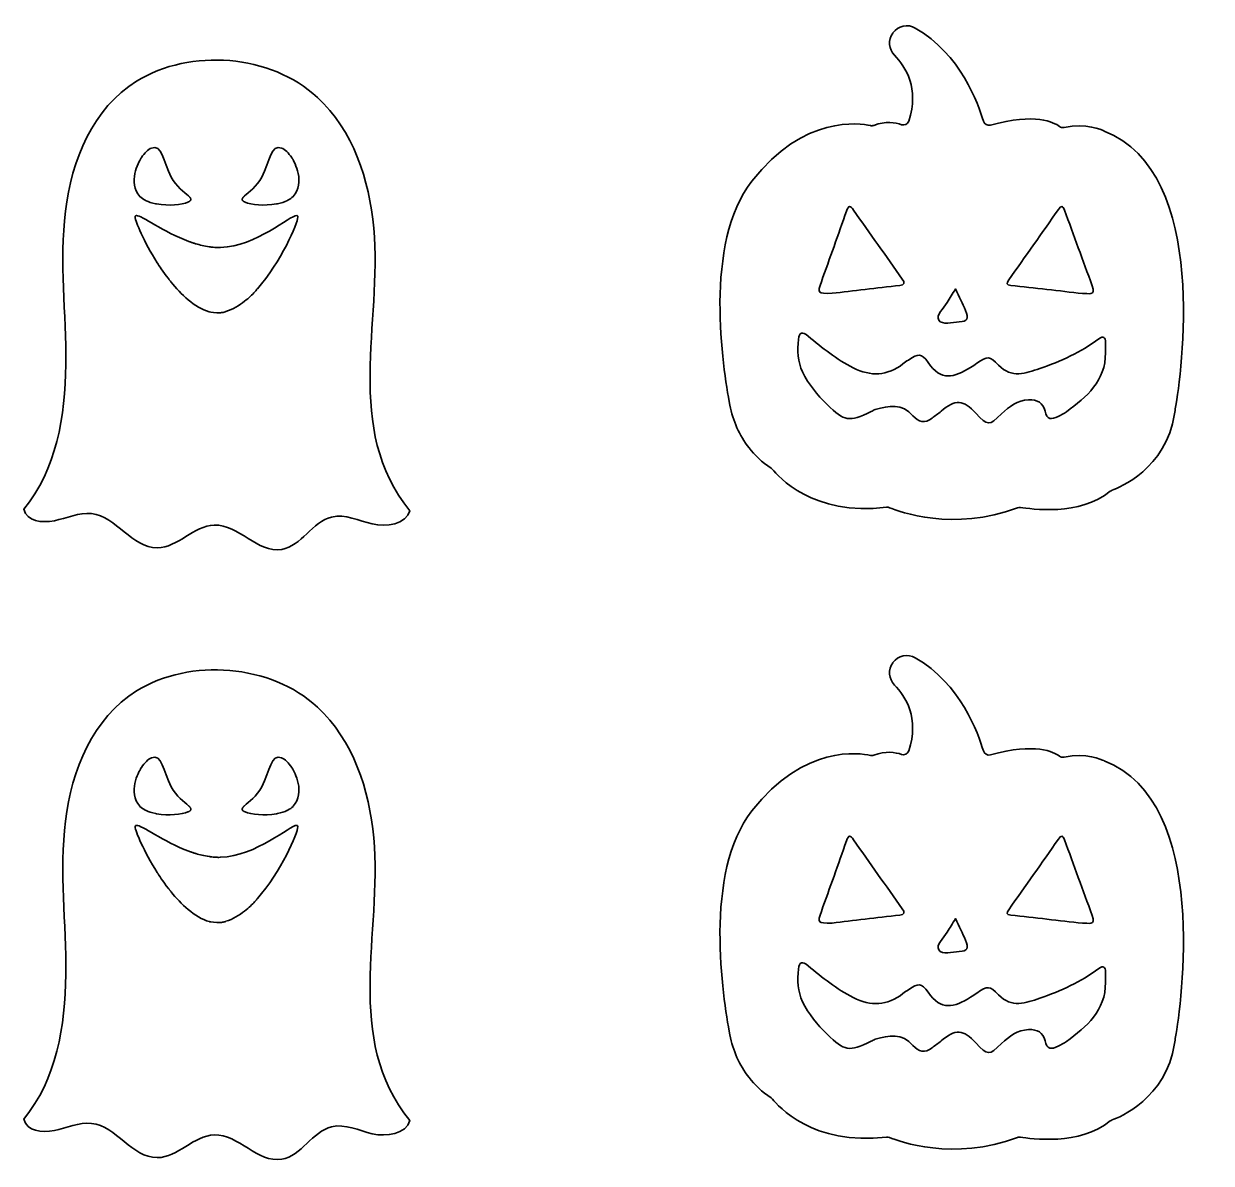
# Model space of a CAD drawing. Extents: x -548 to 1326, y -1211 to 374.
# Drawn here: x 747 to 1326, y -866 to -311 of the extents above; entities that cross this region are included whole.
import ezdxf

# ---------------------------------------------------------------- set-up
doc = ezdxf.new("R2010")
doc.units = 0
doc.header["$MEASUREMENT"] = 0
doc.layers.add('Layer 1', color=7, linetype='Continuous', lineweight=0)

msp = doc.modelspace()

# ---------------------------------------------------------------- linework, layer by layer
at = {"layer": 'Layer 1', "color": 39, "lineweight": 35, "true_color": 0x603814}
for points, knots in [([(1273.41, -363.08), (1273.34, -363.05), (1273.27, -363.02), (1273.2, -362.99), (1272.27, -362.53), (1264.76, -359.05), (1253.86, -361.32), (1253.07, -361.48), (1252.25, -361.29), (1251.61, -360.8), (1248.95, -358.77), (1239.95, -354.1), (1218.06, -360.18), (1216.58, -360.59), (1215.05, -359.73), (1214.62, -358.26), (1212.23, -350.06), (1203.45, -325.37), (1181.47, -312.91), (1177.77, -310.81), (1173.09, -311.81), (1170.59, -315.24), (1170.59, -315.24), (1170.49, -315.37), (1170.49, -315.37), (1168.07, -318.69), (1168.44, -323.26), (1171.32, -326.18), (1176.74, -331.7), (1183.55, -342.34), (1178.26, -358.17), (1177.76, -359.65), (1176.16, -360.46), (1174.68, -359.95), (1171.91, -358.98), (1167.06, -358.06), (1161.24, -360.31), (1160.72, -360.51), (1160.15, -360.56), (1159.59, -360.43), (1154.54, -359.29), (1127.26, -354.99), (1101.93, -387.39), (1078.32, -417.58), (1087.66, -478.09), (1091.22, -496.54), (1092.67, -504.08), (1095.81, -511.22), (1100.53, -517.29), (1103.27, -520.81), (1106.8, -524.35), (1111.28, -527.18), (1111.55, -527.35), (1111.79, -527.56), (1111.99, -527.81), (1114.33, -530.77), (1131.53, -550.7), (1167.49, -546.24), (1167.98, -546.18), (1168.47, -546.25), (1168.93, -546.44), (1173.44, -548.31), (1200.05, -558.28), (1231.24, -546.43), (1231.71, -546.25), (1232.22, -546.2), (1232.72, -546.28), (1237.27, -547.08), (1261.76, -550.63), (1276.38, -538.44), (1276.63, -538.22), (1276.91, -538.06), (1277.22, -537.94), (1280.73, -536.68), (1303.55, -527.47), (1307.65, -500.77), (1307.82, -499.67), (1307.99, -498.56), (1308.17, -497.46), (1310.6, -483.14), (1325.53, -383.16), (1273.41, -363.08)], [0, 0, 0, 0, 1, 1, 1, 2, 2, 2, 3, 3, 3, 4, 4, 4, 5, 5, 5, 6, 6, 6, 7, 7, 7, 8, 8, 8, 9, 9, 9, 10, 10, 10, 11, 11, 11, 12, 12, 12, 13, 13, 13, 14, 14, 14, 15, 15, 15, 16, 16, 16, 17, 17, 17, 18, 18, 18, 19, 19, 19, 20, 20, 20, 21, 21, 21, 22, 22, 22, 23, 23, 23, 24, 24, 24, 25, 25, 25, 26, 26, 26, 27, 27, 27, 27]), ([(917.81, -410.32), (915.66, -386.78), (907.75, -362.71), (890.41, -346.65), (867.78, -325.68), (828.55, -322.61), (802.4, -338.75), (781.19, -351.84), (770.63, -377.36), (767.71, -402.12), (764.79, -426.86), (768.15, -451.89), (767.94, -476.81), (767.72, -501.73), (763.33, -527.98), (747.45, -547.18), (748.87, -553.19), (756.28, -553.93), (762.34, -552.76), (768.4, -551.6), (774.28, -548.57), (780.41, -549.28), (792.6, -550.69), (800.18, -566.04), (812.45, -565.97), (822.53, -565.91), (830.1, -555.2), (840.18, -554.9), (852.05, -554.54), (861.3, -568.71), (873.02, -566.74), (882.68, -565.12), (887.81, -553.28), (897.33, -550.96), (903.92, -549.35), (910.55, -552.76), (917.14, -554.36), (923.73, -555.97), (933.68, -554.49), (935.35, -547.91), (902.99, -507.98), (922.07, -456.78), (917.81, -410.32)], [0, 0, 0, 0, 1, 1, 1, 2, 2, 2, 3, 3, 3, 4, 4, 4, 5, 5, 5, 6, 6, 6, 7, 7, 7, 8, 8, 8, 9, 9, 9, 10, 10, 10, 11, 11, 11, 12, 12, 12, 13, 13, 13, 14, 14, 14, 14]), ([(804.49, -376.34), (804.52, -376.3), (804.54, -376.26), (804.56, -376.23), (804.59, -376.19), (804.61, -376.16), (804.63, -376.13), (804.68, -376.04), (804.71, -375.99), (804.71, -375.99), (806.23, -373.71), (808.01, -371.99), (809.65, -371.32), (814.6, -369.27), (815.38, -377.66), (819.29, -385.48), (821.61, -390.1), (825.73, -392.81), (827.71, -394.67), (827.75, -394.71), (827.79, -394.75), (827.83, -394.79), (827.88, -394.84), (827.93, -394.89), (827.98, -394.94), (828.02, -394.98), (828.05, -395.02), (828.09, -395.06), (828.14, -395.1), (828.18, -395.15), (828.22, -395.19), (828.25, -395.23), (828.28, -395.27), (828.31, -395.31), (828.36, -395.35), (828.39, -395.4), (828.42, -395.44), (828.45, -395.48), (828.48, -395.51), (828.5, -395.55), (828.54, -395.61), (828.58, -395.66), (828.62, -395.72), (828.63, -395.75), (828.65, -395.78), (828.66, -395.81), (828.69, -395.87), (828.72, -395.93), (828.74, -395.99), (828.75, -396.01), (828.76, -396.04), (828.77, -396.07), (828.78, -396.11), (828.79, -396.16), (828.8, -396.2), (828.8, -396.23), (828.8, -396.26), (828.81, -396.28), (828.81, -396.33), (828.81, -396.37), (828.8, -396.41), (828.8, -396.44), (828.8, -396.47), (828.8, -396.49), (828.79, -396.54), (828.77, -396.59), (828.75, -396.63), (828.75, -396.65), (828.74, -396.67), (828.74, -396.69), (828.71, -396.75), (828.67, -396.82), (828.62, -396.88), (828.6, -396.9), (828.59, -396.91), (828.58, -396.93), (828.54, -396.98), (828.49, -397.02), (828.44, -397.07), (828.42, -397.09), (828.39, -397.11), (828.36, -397.13), (828.31, -397.17), (828.26, -397.22), (828.19, -397.25), (828.17, -397.27), (828.14, -397.3), (828.09, -397.33), (828.02, -397.37), (827.95, -397.41), (827.87, -397.45), (827.84, -397.46), (827.82, -397.48), (827.76, -397.51), (827.64, -397.57), (827.52, -397.62), (827.38, -397.68), (824.53, -398.85), (817.97, -399.62), (812.15, -398.57), (812.14, -398.57), (812.14, -398.57), (812.12, -398.57), (812.06, -398.56), (812, -398.54), (811.94, -398.53), (811.9, -398.52), (811.86, -398.52), (811.82, -398.51), (811.79, -398.5), (811.78, -398.5), (811.76, -398.49), (811.74, -398.49), (811.72, -398.49), (811.7, -398.49), (809.72, -398.07), (808.19, -397.53), (807.03, -396.99), (806.96, -396.96), (806.89, -396.93), (806.82, -396.9), (806.74, -396.86), (806.67, -396.82), (806.59, -396.78), (805.62, -396.28), (804.74, -395.67), (804, -394.96), (803.99, -394.95), (803.98, -394.94), (803.98, -394.94), (803.97, -394.93), (803.97, -394.93), (803.97, -394.93), (803.96, -394.93), (803.96, -394.93), (803.96, -394.92), (797.99, -387.96), (803.31, -378.3), (804.49, -376.34)], [0, 0, 0, 0, 1, 1, 1, 2, 2, 2, 3, 3, 3, 4, 4, 4, 5, 5, 5, 6, 6, 6, 7, 7, 7, 8, 8, 8, 9, 9, 9, 10, 10, 10, 11, 11, 11, 12, 12, 12, 13, 13, 13, 14, 14, 14, 15, 15, 15, 16, 16, 16, 17, 17, 17, 18, 18, 18, 19, 19, 19, 20, 20, 20, 21, 21, 21, 22, 22, 22, 23, 23, 23, 24, 24, 24, 25, 25, 25, 26, 26, 26, 27, 27, 27, 28, 28, 28, 29, 29, 29, 30, 30, 30, 31, 31, 31, 32, 32, 32, 33, 33, 33, 34, 34, 34, 35, 35, 35, 36, 36, 36, 37, 37, 37, 38, 38, 38, 39, 39, 39, 40, 40, 40, 41, 41, 41, 42, 42, 42, 43, 43, 43, 44, 44, 44, 45, 45, 45, 46, 46, 46, 46]), ([(878.64, -394.92), (878.64, -394.93), (878.64, -394.93), (878.63, -394.93), (878.63, -394.93), (878.63, -394.93), (878.63, -394.94), (878.62, -394.94), (878.61, -394.95), (878.6, -394.96), (877.86, -395.67), (876.98, -396.28), (876.01, -396.78), (875.93, -396.82), (875.86, -396.86), (875.78, -396.9), (875.71, -396.93), (875.64, -396.96), (875.57, -396.99), (874.41, -397.53), (872.89, -398.07), (870.9, -398.49), (870.88, -398.49), (870.86, -398.49), (870.85, -398.49), (870.83, -398.5), (870.81, -398.5), (870.79, -398.51), (870.77, -398.51), (870.75, -398.52), (870.74, -398.52), (870.73, -398.52), (870.73, -398.52), (870.72, -398.52), (870.7, -398.53), (870.68, -398.53), (870.66, -398.53), (870.64, -398.54), (870.62, -398.54), (870.6, -398.54), (870.56, -398.55), (870.52, -398.56), (870.48, -398.57), (870.46, -398.57), (870.46, -398.57), (870.45, -398.57), (864.63, -399.62), (858.07, -398.85), (855.22, -397.68), (855.09, -397.62), (854.96, -397.57), (854.84, -397.51), (854.78, -397.48), (854.76, -397.46), (854.73, -397.45), (854.65, -397.41), (854.58, -397.37), (854.51, -397.33), (854.46, -397.3), (854.44, -397.27), (854.41, -397.25), (854.34, -397.22), (854.29, -397.17), (854.24, -397.13), (854.21, -397.11), (854.18, -397.09), (854.16, -397.07), (854.11, -397.02), (854.07, -396.98), (854.02, -396.93), (854.02, -396.93), (853.98, -396.88), (853.98, -396.88), (853.93, -396.82), (853.89, -396.75), (853.87, -396.69), (853.86, -396.67), (853.85, -396.65), (853.85, -396.63), (853.83, -396.59), (853.81, -396.54), (853.8, -396.49), (853.8, -396.47), (853.79, -396.44), (853.79, -396.41), (853.79, -396.37), (853.79, -396.33), (853.79, -396.28), (853.79, -396.26), (853.79, -396.23), (853.8, -396.2), (853.81, -396.16), (853.82, -396.11), (853.83, -396.07), (853.84, -396.04), (853.85, -396.01), (853.86, -395.99), (853.88, -395.93), (853.91, -395.87), (853.94, -395.81), (853.95, -395.78), (853.97, -395.75), (853.99, -395.72), (854.02, -395.66), (854.06, -395.61), (854.1, -395.55), (854.12, -395.51), (854.15, -395.48), (854.18, -395.44), (854.21, -395.4), (854.25, -395.35), (854.29, -395.31), (854.32, -395.27), (854.35, -395.23), (854.38, -395.19), (854.42, -395.15), (854.46, -395.1), (854.51, -395.06), (854.55, -395.02), (854.58, -394.98), (854.62, -394.94), (854.67, -394.89), (854.72, -394.84), (854.77, -394.79), (854.81, -394.75), (854.85, -394.71), (854.89, -394.67), (856.87, -392.81), (861, -390.1), (863.31, -385.48), (867.22, -377.66), (868, -369.27), (872.95, -371.32), (874.59, -371.99), (876.37, -373.71), (877.89, -375.99), (877.89, -375.99), (877.92, -376.04), (877.97, -376.13), (877.99, -376.16), (878.01, -376.19), (878.04, -376.23), (878.06, -376.26), (878.08, -376.3), (878.11, -376.34), (879.29, -378.3), (884.61, -387.96), (878.64, -394.92)], [0, 0, 0, 0, 1, 1, 1, 2, 2, 2, 3, 3, 3, 4, 4, 4, 5, 5, 5, 6, 6, 6, 7, 7, 7, 8, 8, 8, 9, 9, 9, 10, 10, 10, 11, 11, 11, 12, 12, 12, 13, 13, 13, 14, 14, 14, 15, 15, 15, 16, 16, 16, 17, 17, 17, 18, 18, 18, 19, 19, 19, 20, 20, 20, 21, 21, 21, 22, 22, 22, 23, 23, 23, 24, 24, 24, 25, 25, 25, 26, 26, 26, 27, 27, 27, 28, 28, 28, 29, 29, 29, 30, 30, 30, 31, 31, 31, 32, 32, 32, 33, 33, 33, 34, 34, 34, 35, 35, 35, 36, 36, 36, 37, 37, 37, 38, 38, 38, 39, 39, 39, 40, 40, 40, 41, 41, 41, 42, 42, 42, 43, 43, 43, 44, 44, 44, 45, 45, 45, 46, 46, 46, 47, 47, 47, 48, 48, 48, 49, 49, 49, 49]), ([(861.18, -439.85), (861.18, -439.85), (861.16, -439.87), (861.13, -439.91), (860.99, -440.08), (860.58, -440.59), (859.93, -441.3), (859.89, -441.34), (859.85, -441.39), (859.81, -441.43), (858.74, -442.59), (857.07, -444.26), (854.97, -445.91), (852.46, -447.89), (849.33, -449.86), (845.84, -450.93), (845.75, -451.01), (845.61, -451.08), (845.43, -451.13), (845.43, -451.13), (845.42, -451.13), (845.42, -451.13), (845.39, -451.14), (845.36, -451.15), (845.33, -451.15), (845.23, -451.18), (845.11, -451.21), (845, -451.23), (844.43, -451.37), (843.87, -451.46), (843.3, -451.53), (843.3, -451.53), (843.31, -451.48), (843.31, -451.48), (840.77, -451.68), (838.34, -451.21), (837.85, -451.11), (837.84, -451.1), (837.82, -451.1), (837.81, -451.1), (837.78, -451.09), (837.77, -451.09), (837.77, -451.09), (837.75, -451.08), (837.72, -451.08), (837.7, -451.07), (830.62, -449.04), (823.9, -442.36), (819.17, -436.57), (819.08, -436.45), (818.98, -436.33), (818.89, -436.22), (818.84, -436.16), (818.8, -436.11), (818.76, -436.05), (818.74, -436.03), (818.72, -436), (818.7, -435.98), (818.57, -435.82), (818.45, -435.66), (818.32, -435.5), (818.3, -435.48), (818.29, -435.46), (818.27, -435.43), (818.24, -435.4), (818.21, -435.36), (818.19, -435.33), (818.19, -435.33), (818.19, -435.33), (818.19, -435.33), (818.18, -435.32), (818.17, -435.31), (818.17, -435.3), (818.06, -435.17), (817.96, -435.04), (817.86, -434.91), (815.07, -431.32), (813.18, -428.33), (812.63, -427.43), (812.61, -427.4), (812.59, -427.37), (812.58, -427.34), (812.56, -427.32), (812.55, -427.29), (812.53, -427.27), (812.48, -427.19), (812.46, -427.15), (812.46, -427.15), (805.96, -416.96), (801.71, -407.01), (801.71, -404.9), (801.71, -404.85), (801.72, -404.81), (801.73, -404.77), (801.73, -404.7), (801.74, -404.63), (801.76, -404.57), (801.78, -404.54), (801.79, -404.51), (801.81, -404.49), (801.84, -404.43), (801.87, -404.39), (801.91, -404.36), (801.94, -404.33), (801.97, -404.31), (802, -404.29), (802.05, -404.26), (802.1, -404.25), (802.16, -404.23), (802.2, -404.22), (802.24, -404.21), (802.29, -404.21), (804.82, -403.98), (815.39, -412.22), (827.77, -416.8), (827.77, -416.8), (827.86, -416.83), (828.03, -416.9), (828.09, -416.92), (828.16, -416.95), (828.25, -416.98), (828.27, -416.98), (828.28, -416.99), (828.3, -416.99), (828.36, -417.02), (828.44, -417.05), (828.52, -417.07), (828.68, -417.13), (828.87, -417.19), (829.07, -417.26), (829.14, -417.29), (829.2, -417.31), (829.27, -417.33), (829.33, -417.35), (829.4, -417.37), (829.46, -417.39), (829.55, -417.42), (829.64, -417.45), (829.73, -417.48), (830.15, -417.62), (830.62, -417.76), (831.13, -417.91), (831.18, -417.93), (831.22, -417.94), (831.27, -417.95), (831.27, -417.95), (831.27, -417.96), (831.27, -417.96), (833.04, -418.47), (835.32, -419.04), (837.75, -419.4), (837.93, -419.43), (838.12, -419.46), (838.3, -419.48), (838.3, -419.48), (838.59, -419.52), (838.59, -419.52), (838.71, -419.53), (838.83, -419.55), (838.95, -419.57), (839.44, -419.62), (839.93, -419.67), (840.43, -419.71), (840.61, -419.72), (840.8, -419.73), (840.99, -419.74), (841.18, -419.75), (841.37, -419.76), (841.55, -419.76), (841.7, -419.77), (841.84, -419.77), (841.98, -419.77), (842.32, -419.78), (842.66, -419.78), (843, -419.77), (843.05, -419.77), (843.1, -419.77), (843.16, -419.77), (843.2, -419.77), (843.24, -419.76), (843.29, -419.76), (860.65, -419.26), (877.14, -404.03), (880.33, -404.21), (880.4, -404.21), (880.46, -404.23), (880.52, -404.25), (880.55, -404.25), (880.57, -404.26), (880.6, -404.28), (880.64, -404.3), (880.68, -404.33), (880.71, -404.36), (880.74, -404.39), (880.76, -404.43), (880.78, -404.47), (880.81, -404.5), (880.82, -404.53), (880.84, -404.57), (880.87, -404.67), (880.89, -404.77), (880.89, -404.9), (880.89, -407.91), (872.5, -427.03), (861.18, -439.85)], [0, 0, 0, 0, 1, 1, 1, 2, 2, 2, 3, 3, 3, 4, 4, 4, 5, 5, 5, 6, 6, 6, 7, 7, 7, 8, 8, 8, 9, 9, 9, 10, 10, 10, 11, 11, 11, 12, 12, 12, 13, 13, 13, 14, 14, 14, 15, 15, 15, 16, 16, 16, 17, 17, 17, 18, 18, 18, 19, 19, 19, 20, 20, 20, 21, 21, 21, 22, 22, 22, 23, 23, 23, 24, 24, 24, 25, 25, 25, 26, 26, 26, 27, 27, 27, 28, 28, 28, 29, 29, 29, 30, 30, 30, 31, 31, 31, 32, 32, 32, 33, 33, 33, 34, 34, 34, 35, 35, 35, 36, 36, 36, 37, 37, 37, 38, 38, 38, 39, 39, 39, 40, 40, 40, 41, 41, 41, 42, 42, 42, 43, 43, 43, 44, 44, 44, 45, 45, 45, 46, 46, 46, 47, 47, 47, 48, 48, 48, 49, 49, 49, 50, 50, 50, 51, 51, 51, 52, 52, 52, 53, 53, 53, 54, 54, 54, 55, 55, 55, 56, 56, 56, 57, 57, 57, 58, 58, 58, 59, 59, 59, 60, 60, 60, 61, 61, 61, 62, 62, 62, 63, 63, 63, 64, 64, 64, 65, 65, 65, 66, 66, 66, 67, 67, 67, 68, 68, 68, 68]), ([(1135.76, -436.4), (1139.82, -424.92), (1143.98, -413.48), (1147.97, -401.99), (1148.98, -399.09), (1149.81, -399.26), (1151.41, -401.55), (1159.29, -412.78), (1167.22, -423.97), (1175.15, -435.15), (1176.43, -436.94), (1176.19, -437.93), (1173.88, -438.2), (1162.56, -439.5), (1151.24, -440.83), (1140.94, -442.04), (1133.84, -442.21), (1133.74, -442.11), (1135.76, -436.4)], [0, 0, 0, 0, 1, 1, 1, 2, 2, 2, 3, 3, 3, 4, 4, 4, 5, 5, 5, 6, 6, 6, 6]), ([(1226.93, -435.56), (1235.03, -424.15), (1243.1, -412.71), (1251.11, -401.24), (1252.49, -399.27), (1253.31, -399.34), (1254.1, -401.55), (1258.59, -413.81), (1263.03, -426.09), (1267.58, -438.34), (1269.6, -443.81), (1265.47, -441.8), (1262.92, -442.15), (1251.42, -440.85), (1239.67, -439.51), (1227.9, -438.2), (1225.63, -437.96), (1225.82, -437.12), (1226.93, -435.56)], [0, 0, 0, 0, 1, 1, 1, 2, 2, 2, 3, 3, 3, 4, 4, 4, 5, 5, 5, 6, 6, 6, 6]), ([(1196.93, -446.52), (1198.19, -444.42), (1199.53, -442.37), (1201.08, -439.9), (1202.84, -443.72), (1204.45, -447.04), (1205.91, -450.42), (1207.57, -454.24), (1206.85, -455.8), (1202.88, -455.95), (1199.42, -456.08), (1194.59, -457.73), (1192.86, -455.06), (1191.37, -452.76), (1195.23, -449.34), (1196.93, -446.52)], [0, 0, 0, 0, 1, 1, 1, 2, 2, 2, 3, 3, 3, 4, 4, 4, 5, 5, 5, 5]), ([(1274.08, -470.97), (1274.06, -484.74), (1264.94, -492.52), (1255.02, -499.71), (1253.77, -500.62), (1252.36, -501.3), (1251, -502.03), (1247.83, -503.7), (1245.56, -503.63), (1244.64, -499.35), (1243.75, -495.26), (1240.76, -493.78), (1236.65, -493.94), (1231.11, -494.14), (1227.13, -497.16), (1223.43, -500.78), (1217.4, -506.66), (1216.62, -506.64), (1210.94, -500.44), (1204.84, -493.78), (1200.85, -493.57), (1194.02, -499.47), (1192.63, -500.67), (1191.07, -501.69), (1189.62, -502.83), (1186.11, -505.58), (1182.99, -504.67), (1180.32, -501.65), (1174.99, -495.58), (1168.57, -496.72), (1161.99, -498.66), (1161.26, -498.88), (1160.6, -499.32), (1159.91, -499.66), (1149.21, -504.86), (1146.98, -504.46), (1138.51, -496.15), (1133.74, -491.48), (1129.45, -486.47), (1126.61, -480.35), (1124.25, -475.27), (1123.95, -469.93), (1124.57, -464.5), (1124.98, -460.8), (1126.41, -460.55), (1129.32, -462.93), (1136.25, -468.59), (1143.18, -474.28), (1151.26, -478.35), (1159.76, -482.64), (1167.8, -482.3), (1175.47, -476.44), (1176.32, -475.78), (1177.18, -475.15), (1178.09, -474.55), (1182.98, -471.28), (1184.44, -471.04), (1187.67, -475.72), (1194.04, -484.98), (1200.34, -483.1), (1208.35, -478.17), (1209.4, -477.53), (1210.42, -476.82), (1211.44, -476.13), (1216.65, -472.62), (1217.64, -472.43), (1222.03, -477.03), (1228.38, -483.67), (1235.28, -481.02), (1242.07, -478.66), (1252.29, -475.12), (1262.14, -470.73), (1270.88, -464.17), (1272.98, -462.6), (1273.97, -463.54), (1274.06, -465.86), (1274.12, -467.57), (1274.08, -469.27), (1274.08, -470.97)], [0, 0, 0, 0, 1, 1, 1, 2, 2, 2, 3, 3, 3, 4, 4, 4, 5, 5, 5, 6, 6, 6, 7, 7, 7, 8, 8, 8, 9, 9, 9, 10, 10, 10, 11, 11, 11, 12, 12, 12, 13, 13, 13, 14, 14, 14, 15, 15, 15, 16, 16, 16, 17, 17, 17, 18, 18, 18, 19, 19, 19, 20, 20, 20, 21, 21, 21, 22, 22, 22, 23, 23, 23, 24, 24, 24, 25, 25, 25, 26, 26, 26, 26]), ([(1273.41, -669.66), (1273.34, -669.63), (1273.27, -669.6), (1273.2, -669.56), (1272.27, -669.1), (1264.76, -665.63), (1253.86, -667.9), (1253.07, -668.06), (1252.25, -667.87), (1251.61, -667.38), (1248.95, -665.35), (1239.95, -660.68), (1218.06, -666.75), (1216.58, -667.17), (1215.05, -666.31), (1214.62, -664.83), (1212.23, -656.64), (1203.45, -631.95), (1181.47, -619.48), (1177.77, -617.39), (1173.09, -618.38), (1170.59, -621.82), (1170.59, -621.82), (1170.49, -621.95), (1170.49, -621.95), (1168.07, -625.27), (1168.44, -629.83), (1171.32, -632.76), (1176.74, -638.28), (1183.55, -648.92), (1178.26, -664.74), (1177.76, -666.22), (1176.16, -667.04), (1174.68, -666.53), (1171.91, -665.56), (1167.06, -664.64), (1161.24, -666.89), (1160.72, -667.09), (1160.15, -667.14), (1159.59, -667.01), (1154.54, -665.87), (1127.26, -661.57), (1101.93, -693.97), (1078.32, -724.16), (1087.66, -784.67), (1091.22, -803.11), (1092.67, -810.66), (1095.81, -817.8), (1100.53, -823.87), (1103.27, -827.39), (1106.8, -830.93), (1111.28, -833.75), (1111.55, -833.92), (1111.79, -834.13), (1111.99, -834.38), (1114.33, -837.35), (1131.53, -857.28), (1167.49, -852.82), (1167.98, -852.76), (1168.47, -852.83), (1168.93, -853.02), (1173.44, -854.89), (1200.05, -864.85), (1231.24, -853.01), (1231.71, -852.83), (1232.22, -852.77), (1232.72, -852.86), (1237.27, -853.65), (1261.76, -857.21), (1276.38, -845.01), (1276.63, -844.8), (1276.91, -844.63), (1277.22, -844.52), (1280.73, -843.26), (1303.55, -834.05), (1307.65, -807.35), (1307.82, -806.25), (1307.99, -805.14), (1308.17, -804.04), (1310.6, -789.72), (1325.53, -689.74), (1273.41, -669.66)], [0, 0, 0, 0, 1, 1, 1, 2, 2, 2, 3, 3, 3, 4, 4, 4, 5, 5, 5, 6, 6, 6, 7, 7, 7, 8, 8, 8, 9, 9, 9, 10, 10, 10, 11, 11, 11, 12, 12, 12, 13, 13, 13, 14, 14, 14, 15, 15, 15, 16, 16, 16, 17, 17, 17, 18, 18, 18, 19, 19, 19, 20, 20, 20, 21, 21, 21, 22, 22, 22, 23, 23, 23, 24, 24, 24, 25, 25, 25, 26, 26, 26, 27, 27, 27, 27]), ([(917.81, -707.2), (915.66, -683.66), (907.75, -659.59), (890.41, -643.52), (867.78, -622.56), (828.55, -619.49), (802.4, -635.63), (781.19, -648.71), (770.63, -674.24), (767.71, -698.99), (764.79, -723.74), (768.15, -748.77), (767.94, -773.69), (767.72, -798.61), (763.33, -824.85), (747.45, -844.06), (748.87, -850.07), (756.28, -850.8), (762.34, -849.64), (768.4, -848.47), (774.28, -845.45), (780.41, -846.16), (792.6, -847.57), (800.18, -862.91), (812.45, -862.84), (822.53, -862.79), (830.1, -852.08), (840.18, -851.77), (852.05, -851.41), (861.3, -865.59), (873.02, -863.62), (882.68, -861.99), (887.81, -850.16), (897.33, -847.83), (903.92, -846.22), (910.55, -849.63), (917.14, -851.24), (923.73, -852.84), (933.68, -851.36), (935.35, -844.79), (902.99, -804.85), (922.07, -753.66), (917.81, -707.2)], [0, 0, 0, 0, 1, 1, 1, 2, 2, 2, 3, 3, 3, 4, 4, 4, 5, 5, 5, 6, 6, 6, 7, 7, 7, 8, 8, 8, 9, 9, 9, 10, 10, 10, 11, 11, 11, 12, 12, 12, 13, 13, 13, 14, 14, 14, 14]), ([(804.49, -673.22), (804.52, -673.18), (804.54, -673.14), (804.56, -673.11), (804.59, -673.07), (804.61, -673.03), (804.63, -673), (804.68, -672.91), (804.71, -672.87), (804.71, -672.87), (806.23, -670.59), (808.01, -668.87), (809.65, -668.19), (814.6, -666.15), (815.38, -674.53), (819.29, -682.36), (821.61, -686.98), (825.73, -689.69), (827.71, -691.55), (827.75, -691.59), (827.79, -691.63), (827.83, -691.67), (827.88, -691.72), (827.93, -691.77), (827.98, -691.81), (828.02, -691.85), (828.05, -691.9), (828.09, -691.93), (828.14, -691.98), (828.18, -692.02), (828.22, -692.07), (828.25, -692.1), (828.28, -692.15), (828.31, -692.18), (828.36, -692.23), (828.39, -692.27), (828.42, -692.32), (828.45, -692.35), (828.48, -692.39), (828.5, -692.42), (828.54, -692.48), (828.58, -692.54), (828.62, -692.6), (828.63, -692.63), (828.65, -692.66), (828.66, -692.69), (828.69, -692.75), (828.72, -692.8), (828.74, -692.86), (828.75, -692.89), (828.76, -692.92), (828.77, -692.95), (828.78, -692.99), (828.79, -693.04), (828.8, -693.08), (828.8, -693.1), (828.8, -693.14), (828.81, -693.16), (828.81, -693.2), (828.81, -693.25), (828.8, -693.29), (828.8, -693.31), (828.8, -693.34), (828.8, -693.37), (828.79, -693.41), (828.77, -693.46), (828.75, -693.51), (828.75, -693.53), (828.74, -693.55), (828.74, -693.57), (828.71, -693.63), (828.67, -693.69), (828.62, -693.76), (828.6, -693.77), (828.59, -693.79), (828.58, -693.8), (828.54, -693.85), (828.49, -693.9), (828.44, -693.95), (828.42, -693.96), (828.39, -693.98), (828.36, -694.01), (828.31, -694.05), (828.26, -694.09), (828.19, -694.13), (828.17, -694.15), (828.14, -694.17), (828.09, -694.2), (828.02, -694.24), (827.95, -694.28), (827.87, -694.32), (827.84, -694.34), (827.82, -694.36), (827.76, -694.38), (827.64, -694.44), (827.52, -694.5), (827.38, -694.56), (824.53, -695.73), (817.97, -696.49), (812.15, -695.45), (812.14, -695.45), (812.14, -695.44), (812.12, -695.44), (812.06, -695.43), (812, -695.42), (811.94, -695.41), (811.9, -695.4), (811.86, -695.39), (811.82, -695.38), (811.79, -695.38), (811.78, -695.38), (811.76, -695.37), (811.74, -695.37), (811.72, -695.36), (811.7, -695.36), (809.72, -694.95), (808.19, -694.41), (807.03, -693.87), (806.96, -693.84), (806.89, -693.8), (806.82, -693.77), (806.74, -693.74), (806.67, -693.69), (806.59, -693.66), (805.62, -693.15), (804.74, -692.55), (804, -691.83), (803.99, -691.82), (803.98, -691.82), (803.98, -691.81), (803.97, -691.81), (803.97, -691.8), (803.97, -691.8), (803.96, -691.8), (803.96, -691.8), (803.96, -691.8), (797.99, -684.84), (803.31, -675.18), (804.49, -673.22)], [0, 0, 0, 0, 1, 1, 1, 2, 2, 2, 3, 3, 3, 4, 4, 4, 5, 5, 5, 6, 6, 6, 7, 7, 7, 8, 8, 8, 9, 9, 9, 10, 10, 10, 11, 11, 11, 12, 12, 12, 13, 13, 13, 14, 14, 14, 15, 15, 15, 16, 16, 16, 17, 17, 17, 18, 18, 18, 19, 19, 19, 20, 20, 20, 21, 21, 21, 22, 22, 22, 23, 23, 23, 24, 24, 24, 25, 25, 25, 26, 26, 26, 27, 27, 27, 28, 28, 28, 29, 29, 29, 30, 30, 30, 31, 31, 31, 32, 32, 32, 33, 33, 33, 34, 34, 34, 35, 35, 35, 36, 36, 36, 37, 37, 37, 38, 38, 38, 39, 39, 39, 40, 40, 40, 41, 41, 41, 42, 42, 42, 43, 43, 43, 44, 44, 44, 45, 45, 45, 46, 46, 46, 46]), ([(878.64, -691.8), (878.64, -691.8), (878.64, -691.8), (878.63, -691.8), (878.63, -691.8), (878.63, -691.81), (878.63, -691.81), (878.62, -691.82), (878.61, -691.82), (878.6, -691.83), (877.86, -692.55), (876.98, -693.15), (876.01, -693.66), (875.93, -693.69), (875.86, -693.74), (875.78, -693.77), (875.71, -693.8), (875.64, -693.84), (875.57, -693.87), (874.41, -694.41), (872.89, -694.95), (870.9, -695.36), (870.88, -695.36), (870.86, -695.37), (870.85, -695.37), (870.83, -695.38), (870.81, -695.38), (870.79, -695.38), (870.77, -695.39), (870.75, -695.39), (870.74, -695.39), (870.73, -695.4), (870.73, -695.4), (870.72, -695.4), (870.7, -695.4), (870.68, -695.41), (870.66, -695.41), (870.64, -695.41), (870.62, -695.42), (870.6, -695.42), (870.56, -695.43), (870.52, -695.44), (870.48, -695.44), (870.46, -695.44), (870.46, -695.45), (870.45, -695.45), (864.63, -696.49), (858.07, -695.73), (855.22, -694.56), (855.09, -694.5), (854.96, -694.44), (854.84, -694.38), (854.78, -694.36), (854.76, -694.34), (854.73, -694.32), (854.65, -694.28), (854.58, -694.24), (854.51, -694.2), (854.46, -694.17), (854.44, -694.15), (854.41, -694.13), (854.34, -694.09), (854.29, -694.05), (854.24, -694.01), (854.21, -693.98), (854.18, -693.96), (854.16, -693.95), (854.11, -693.9), (854.07, -693.85), (854.02, -693.8), (854.02, -693.8), (853.98, -693.76), (853.98, -693.76), (853.93, -693.69), (853.89, -693.63), (853.87, -693.57), (853.86, -693.55), (853.85, -693.53), (853.85, -693.51), (853.83, -693.46), (853.81, -693.41), (853.8, -693.37), (853.8, -693.34), (853.79, -693.31), (853.79, -693.29), (853.79, -693.25), (853.79, -693.2), (853.79, -693.16), (853.79, -693.14), (853.79, -693.1), (853.8, -693.08), (853.81, -693.04), (853.82, -692.99), (853.83, -692.95), (853.84, -692.92), (853.85, -692.89), (853.86, -692.86), (853.88, -692.8), (853.91, -692.75), (853.94, -692.69), (853.95, -692.66), (853.97, -692.63), (853.99, -692.6), (854.02, -692.54), (854.06, -692.48), (854.1, -692.42), (854.12, -692.39), (854.15, -692.35), (854.18, -692.32), (854.21, -692.27), (854.25, -692.23), (854.29, -692.18), (854.32, -692.15), (854.35, -692.1), (854.38, -692.07), (854.42, -692.02), (854.46, -691.98), (854.51, -691.93), (854.55, -691.9), (854.58, -691.85), (854.62, -691.81), (854.67, -691.77), (854.72, -691.72), (854.77, -691.67), (854.81, -691.63), (854.85, -691.59), (854.89, -691.55), (856.87, -689.69), (861, -686.98), (863.31, -682.36), (867.22, -674.53), (868, -666.15), (872.95, -668.19), (874.59, -668.87), (876.37, -670.59), (877.89, -672.87), (877.89, -672.87), (877.92, -672.91), (877.97, -673), (877.99, -673.03), (878.01, -673.07), (878.04, -673.11), (878.06, -673.14), (878.08, -673.18), (878.11, -673.22), (879.29, -675.18), (884.61, -684.84), (878.64, -691.8)], [0, 0, 0, 0, 1, 1, 1, 2, 2, 2, 3, 3, 3, 4, 4, 4, 5, 5, 5, 6, 6, 6, 7, 7, 7, 8, 8, 8, 9, 9, 9, 10, 10, 10, 11, 11, 11, 12, 12, 12, 13, 13, 13, 14, 14, 14, 15, 15, 15, 16, 16, 16, 17, 17, 17, 18, 18, 18, 19, 19, 19, 20, 20, 20, 21, 21, 21, 22, 22, 22, 23, 23, 23, 24, 24, 24, 25, 25, 25, 26, 26, 26, 27, 27, 27, 28, 28, 28, 29, 29, 29, 30, 30, 30, 31, 31, 31, 32, 32, 32, 33, 33, 33, 34, 34, 34, 35, 35, 35, 36, 36, 36, 37, 37, 37, 38, 38, 38, 39, 39, 39, 40, 40, 40, 41, 41, 41, 42, 42, 42, 43, 43, 43, 44, 44, 44, 45, 45, 45, 46, 46, 46, 47, 47, 47, 48, 48, 48, 49, 49, 49, 49]), ([(861.18, -736.73), (861.18, -736.73), (861.16, -736.75), (861.13, -736.79), (860.99, -736.96), (860.58, -737.47), (859.93, -738.18), (859.89, -738.22), (859.85, -738.26), (859.81, -738.3), (858.74, -739.47), (857.07, -741.13), (854.97, -742.79), (852.46, -744.77), (849.33, -746.73), (845.84, -747.8), (845.75, -747.89), (845.61, -747.95), (845.43, -748), (845.43, -748), (845.42, -748.01), (845.42, -748.01), (845.39, -748.01), (845.36, -748.02), (845.33, -748.03), (845.23, -748.06), (845.11, -748.09), (845, -748.11), (844.43, -748.24), (843.87, -748.34), (843.3, -748.41), (843.3, -748.41), (843.31, -748.35), (843.31, -748.35), (840.77, -748.56), (838.34, -748.09), (837.85, -747.98), (837.84, -747.98), (837.82, -747.97), (837.81, -747.97), (837.78, -747.97), (837.77, -747.96), (837.77, -747.96), (837.75, -747.96), (837.72, -747.95), (837.7, -747.94), (830.62, -745.92), (823.9, -739.23), (819.17, -733.44), (819.08, -733.32), (818.98, -733.21), (818.89, -733.09), (818.84, -733.03), (818.8, -732.98), (818.76, -732.93), (818.74, -732.9), (818.72, -732.88), (818.7, -732.86), (818.57, -732.7), (818.45, -732.54), (818.32, -732.37), (818.3, -732.35), (818.29, -732.33), (818.27, -732.31), (818.24, -732.27), (818.21, -732.24), (818.19, -732.2), (818.19, -732.2), (818.19, -732.2), (818.19, -732.2), (818.18, -732.19), (818.17, -732.19), (818.17, -732.17), (818.06, -732.05), (817.96, -731.92), (817.86, -731.79), (815.07, -728.2), (813.18, -725.21), (812.63, -724.3), (812.61, -724.27), (812.59, -724.24), (812.58, -724.22), (812.56, -724.19), (812.55, -724.17), (812.53, -724.15), (812.48, -724.06), (812.46, -724.02), (812.46, -724.02), (805.96, -713.84), (801.71, -703.88), (801.71, -701.78), (801.71, -701.73), (801.72, -701.69), (801.73, -701.65), (801.73, -701.58), (801.74, -701.51), (801.76, -701.45), (801.78, -701.42), (801.79, -701.39), (801.81, -701.36), (801.84, -701.31), (801.87, -701.27), (801.91, -701.23), (801.94, -701.21), (801.97, -701.18), (802, -701.17), (802.05, -701.14), (802.1, -701.12), (802.16, -701.11), (802.2, -701.1), (802.24, -701.08), (802.29, -701.08), (804.82, -700.86), (815.39, -709.1), (827.77, -713.67), (827.77, -713.67), (827.86, -713.71), (828.03, -713.77), (828.09, -713.8), (828.16, -713.82), (828.25, -713.85), (828.27, -713.86), (828.28, -713.86), (828.3, -713.87), (828.36, -713.89), (828.44, -713.92), (828.52, -713.95), (828.68, -714.01), (828.87, -714.07), (829.07, -714.14), (829.14, -714.16), (829.2, -714.18), (829.27, -714.21), (829.33, -714.23), (829.4, -714.25), (829.46, -714.27), (829.55, -714.3), (829.64, -714.33), (829.73, -714.36), (830.15, -714.49), (830.62, -714.64), (831.13, -714.79), (831.18, -714.8), (831.22, -714.82), (831.27, -714.83), (831.27, -714.83), (831.27, -714.83), (831.27, -714.83), (833.04, -715.35), (835.32, -715.92), (837.75, -716.28), (837.93, -716.31), (838.12, -716.34), (838.3, -716.36), (838.3, -716.36), (838.59, -716.4), (838.59, -716.4), (838.71, -716.41), (838.83, -716.43), (838.95, -716.44), (839.44, -716.5), (839.93, -716.55), (840.43, -716.58), (840.61, -716.59), (840.8, -716.61), (840.99, -716.62), (841.18, -716.63), (841.37, -716.64), (841.55, -716.64), (841.7, -716.64), (841.84, -716.65), (841.98, -716.65), (842.32, -716.66), (842.66, -716.66), (843, -716.64), (843.05, -716.64), (843.1, -716.64), (843.16, -716.64), (843.2, -716.64), (843.24, -716.64), (843.29, -716.64), (860.65, -716.14), (877.14, -700.91), (880.33, -701.08), (880.4, -701.09), (880.46, -701.1), (880.52, -701.12), (880.55, -701.13), (880.57, -701.14), (880.6, -701.15), (880.64, -701.18), (880.68, -701.2), (880.71, -701.24), (880.74, -701.27), (880.76, -701.31), (880.78, -701.34), (880.81, -701.38), (880.82, -701.41), (880.84, -701.45), (880.87, -701.54), (880.89, -701.65), (880.89, -701.78), (880.89, -704.79), (872.5, -723.9), (861.18, -736.73)], [0, 0, 0, 0, 1, 1, 1, 2, 2, 2, 3, 3, 3, 4, 4, 4, 5, 5, 5, 6, 6, 6, 7, 7, 7, 8, 8, 8, 9, 9, 9, 10, 10, 10, 11, 11, 11, 12, 12, 12, 13, 13, 13, 14, 14, 14, 15, 15, 15, 16, 16, 16, 17, 17, 17, 18, 18, 18, 19, 19, 19, 20, 20, 20, 21, 21, 21, 22, 22, 22, 23, 23, 23, 24, 24, 24, 25, 25, 25, 26, 26, 26, 27, 27, 27, 28, 28, 28, 29, 29, 29, 30, 30, 30, 31, 31, 31, 32, 32, 32, 33, 33, 33, 34, 34, 34, 35, 35, 35, 36, 36, 36, 37, 37, 37, 38, 38, 38, 39, 39, 39, 40, 40, 40, 41, 41, 41, 42, 42, 42, 43, 43, 43, 44, 44, 44, 45, 45, 45, 46, 46, 46, 47, 47, 47, 48, 48, 48, 49, 49, 49, 50, 50, 50, 51, 51, 51, 52, 52, 52, 53, 53, 53, 54, 54, 54, 55, 55, 55, 56, 56, 56, 57, 57, 57, 58, 58, 58, 59, 59, 59, 60, 60, 60, 61, 61, 61, 62, 62, 62, 63, 63, 63, 64, 64, 64, 65, 65, 65, 66, 66, 66, 67, 67, 67, 68, 68, 68, 68]), ([(1135.76, -742.97), (1139.82, -731.5), (1143.98, -720.06), (1147.97, -708.57), (1148.98, -705.67), (1149.81, -705.84), (1151.41, -708.13), (1159.29, -719.36), (1167.22, -730.55), (1175.15, -741.73), (1176.43, -743.52), (1176.19, -744.51), (1173.88, -744.78), (1162.56, -746.08), (1151.24, -747.41), (1140.94, -748.62), (1133.84, -748.78), (1133.74, -748.69), (1135.76, -742.97)], [0, 0, 0, 0, 1, 1, 1, 2, 2, 2, 3, 3, 3, 4, 4, 4, 5, 5, 5, 6, 6, 6, 6]), ([(1226.93, -742.14), (1235.03, -730.73), (1243.1, -719.29), (1251.11, -707.81), (1252.49, -705.85), (1253.31, -705.92), (1254.1, -708.12), (1258.59, -720.39), (1263.03, -732.67), (1267.58, -744.92), (1269.6, -750.39), (1265.47, -748.38), (1262.92, -748.73), (1251.42, -747.43), (1239.67, -746.08), (1227.9, -744.78), (1225.63, -744.54), (1225.82, -743.7), (1226.93, -742.14)], [0, 0, 0, 0, 1, 1, 1, 2, 2, 2, 3, 3, 3, 4, 4, 4, 5, 5, 5, 6, 6, 6, 6]), ([(1196.93, -753.1), (1198.19, -751), (1199.53, -748.95), (1201.08, -746.48), (1202.84, -750.3), (1204.45, -753.62), (1205.91, -757), (1207.57, -760.82), (1206.85, -762.37), (1202.88, -762.53), (1199.42, -762.66), (1194.59, -764.31), (1192.86, -761.63), (1191.37, -759.34), (1195.23, -755.91), (1196.93, -753.1)], [0, 0, 0, 0, 1, 1, 1, 2, 2, 2, 3, 3, 3, 4, 4, 4, 5, 5, 5, 5]), ([(1274.08, -777.55), (1274.06, -791.31), (1264.94, -799.1), (1255.02, -806.29), (1253.77, -807.2), (1252.36, -807.88), (1251, -808.61), (1247.83, -810.28), (1245.56, -810.21), (1244.64, -805.93), (1243.75, -801.84), (1240.76, -800.36), (1236.65, -800.51), (1231.11, -800.72), (1227.13, -803.74), (1223.43, -807.36), (1217.4, -813.23), (1216.62, -813.22), (1210.94, -807.02), (1204.84, -800.36), (1200.85, -800.15), (1194.02, -806.05), (1192.63, -807.25), (1191.07, -808.27), (1189.62, -809.41), (1186.11, -812.16), (1182.99, -811.25), (1180.32, -808.23), (1174.99, -802.16), (1168.57, -803.3), (1161.99, -805.24), (1161.26, -805.45), (1160.6, -805.9), (1159.91, -806.23), (1149.21, -811.43), (1146.98, -811.03), (1138.51, -802.72), (1133.74, -798.05), (1129.45, -793.05), (1126.61, -786.93), (1124.25, -781.85), (1123.95, -776.5), (1124.57, -771.07), (1124.98, -767.38), (1126.41, -767.12), (1129.32, -769.51), (1136.25, -775.16), (1143.18, -780.85), (1151.26, -784.93), (1159.76, -789.22), (1167.8, -788.88), (1175.47, -783.02), (1176.32, -782.36), (1177.18, -781.72), (1178.09, -781.12), (1182.98, -777.85), (1184.44, -777.61), (1187.67, -782.3), (1194.04, -791.55), (1200.34, -789.67), (1208.35, -784.75), (1209.4, -784.1), (1210.42, -783.4), (1211.44, -782.7), (1216.65, -779.19), (1217.64, -779.01), (1222.03, -783.6), (1228.38, -790.25), (1235.28, -787.59), (1242.07, -785.24), (1252.29, -781.69), (1262.14, -777.31), (1270.88, -770.75), (1272.98, -769.18), (1273.97, -770.11), (1274.06, -772.44), (1274.12, -774.14), (1274.08, -775.84), (1274.08, -777.55)], [0, 0, 0, 0, 1, 1, 1, 2, 2, 2, 3, 3, 3, 4, 4, 4, 5, 5, 5, 6, 6, 6, 7, 7, 7, 8, 8, 8, 9, 9, 9, 10, 10, 10, 11, 11, 11, 12, 12, 12, 13, 13, 13, 14, 14, 14, 15, 15, 15, 16, 16, 16, 17, 17, 17, 18, 18, 18, 19, 19, 19, 20, 20, 20, 21, 21, 21, 22, 22, 22, 23, 23, 23, 24, 24, 24, 25, 25, 25, 26, 26, 26, 26])]:
    msp.add_open_spline(points, degree=3, knots=knots, dxfattribs=at)

doc.saveas('drawing.dxf')
